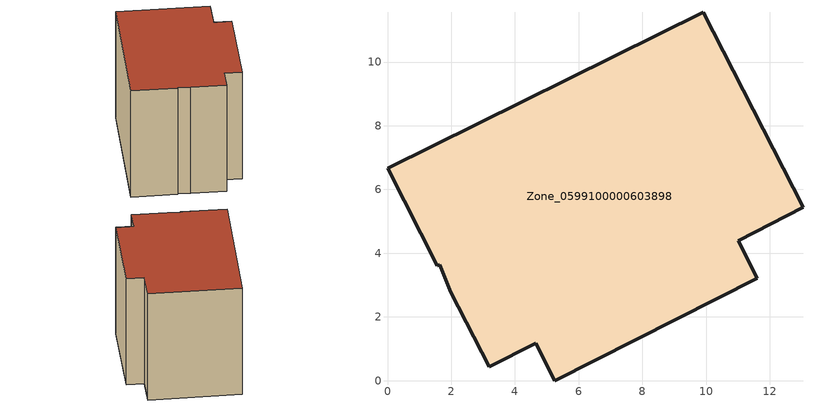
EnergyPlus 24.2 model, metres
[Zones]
Zone_0599100000603898
 floor ground (C_G): 3.19,0.44 1.99,2.78 1.64,3.64 1.57,3.6 0,6.66 9.91,11.56 13.04,5.44 11.01,4.4 11.61,3.21 5.25,0 4.65,1.17 z3.05
 wall outside (C_F): 9.91,11.56 0,6.66 1.57,3.6 1.64,3.64 1.99,2.78 3.19,0.44 4.65,1.17 5.25,0 11.61,3.21 11.01,4.4 13.04,5.44 9.91,11.56 z3.05:12.04
 roof outside (C_R): 1.99,2.78 3.19,0.44 4.65,1.17 5.25,0 11.61,3.21 11.01,4.4 13.04,5.44 9.91,11.56 0,6.66 1.57,3.6 1.64,3.64 z12.04
[BUILDING]
Pand.0599100000603898: North Axis=0; Terrain=City; Loads Convergence Tolerance Value=0.04; Temperature Convergence Tolerance Value=0.4; Solar Distribution=FullExterior; Maximum Number of Warmup Days=25; Minimum Number of Warmup Days=1
[Site:Location]
Rotterdam.The.Hague.AP_ZH_NLD Design_Conditions: Latitude=51.96; Longitude=4.45; Time Zone=1; Elevation=-4.5
[SITE:GROUNDTEMPERATURE:BUILDINGSURFACE]
18, 18, 18, 18, 18, 18, 18, 18, 18, 18, 18, 18
[MATERIAL] Thermal Absorptance=0.9; Solar Absorptance=0.7; Visible Absorptance=0.7
Name | Roughness | Thickness | Conductivity | Density | Specific Heat
G.TI.1946 | MediumSmooth | 0.15 | 1 | 540 | 1210
F.TI.1946 | Rough | 0.3 | 0.857143 | 1920 | 840
R.TI.1946 | MediumRough | 0.2 | 0.1 | 1500 | 1000
[CONSTRUCTION]
C_G: G.TI.1946
C_F: F.TI.1946
C_R: R.TI.1946
[ZONE]
Zone_0599100000603898: Type=1; Multiplier=1; Ceiling Height=Autocalculate; Volume=Autocalculate; Floor Area=autocalculate; Part of Total Floor Area=Yes
[ZONEINFILTRATION:DESIGNFLOWRATE]
Infil_Zone_0599100000603898: Zone or ZoneList or Space or SpaceList=Zone_0599100000603898; Schedule=AlwaysOn; Design Flow Rate Calculation Method=Flow/Area; Flow Rate per Floor Area=0.003; Constant Term Coefficient=1; Temperature Term Coefficient=0; Velocity Term Coefficient=0; Velocity Squared Term Coefficient=0
[HVACTEMPLATE:ZONE:IDEALLOADSAIRSYSTEM]
Zone_0599100000603898: Maximum Heating Supply Air Temperature=50; Minimum Cooling Supply Air Temperature=13; Maximum Heating Supply Air Humidity Ratio=0.0156; Minimum Cooling Supply Air Humidity Ratio=0.0077; Heating Limit=NoLimit; Cooling Limit=NoLimit; Dehumidification Control Type=ConstantSensibleHeatRatio; Cooling Sensible Heat Ratio=0.7; Dehumidification Setpoint=60; Humidification Control Type=None; Humidification Setpoint=30; Outdoor Air Method=None; Outdoor Air Flow Rate per Person=0.00944; Outdoor Air Flow Rate per Zone Floor Area=0; Outdoor Air Flow Rate per Zone=0; Demand Controlled Ventilation Type=None; Outdoor Air Economizer Type=NoEconomizer; Heat Recovery Type=None; Sensible Heat Recovery Effectiveness=0.7; Latent Heat Recovery Effectiveness=0.65
[ZONECONTROL:THERMOSTAT]
ThermostatControl_Zone_0599100000603898: Zone or ZoneList=Zone_0599100000603898; Control Type Schedule=DualSetpointControlType; Control 1=Thermostat_Zone_0599100000603898; Temperature Difference Between Cutout And Setpoint=0
[THERMOSTATSETPOINT:DUALSETPOINT]
Thermostat_Zone_0599100000603898: Heating Setpoint Temperature Schedule=HeatingSetpoint_Zone_0599100000603898; Cooling Setpoint Temperature Schedule=CoolingSetpoint_Zone_0599100000603898
[SCHEDULE:COMPACT]
HeatingSetpoint_Zone_0599100000603898: Through: 12/31, For: AllDays, Until: 24:00, 21
CoolingSetpoint_Zone_0599100000603898: Through: 12/31, For: AllDays, Until: 24:00, 24
DualSetpointControlType: Through: 12/31, For: AllDays, Until: 24:00, 4
AlwaysOn: Through: 12/31, For: AllDays, Until: 24:00, 1
